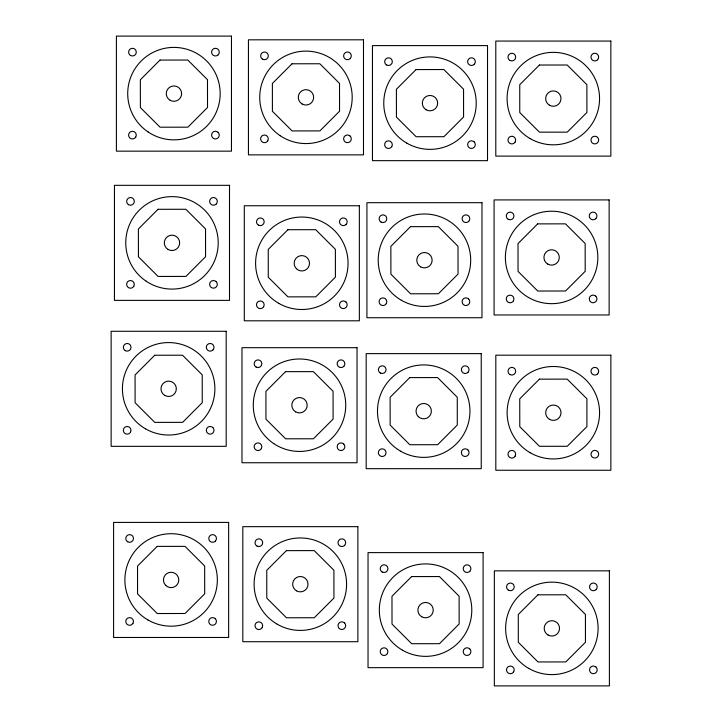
<?xml version="1.0" encoding="UTF-8"?>
<svg xmlns="http://www.w3.org/2000/svg" width="722" height="722" viewBox="0 0 722 722"><rect width="100%" height="100%" fill="white"/><g stroke="black" fill="none" stroke-linecap="round" stroke-linejoin="round"><path stroke-width="1.08" d="M135.772 137.036L135.158 137.83A3.836 3.836 0 0 1 129.734 137.83A3.836 3.836 0 0 1 129.734 132.406L130.529 131.792A3.836 3.836 0 0 1 135.772 137.036M133.814 286.264L133.2 287.058A3.836 3.836 0 0 1 127.776 287.058A3.836 3.836 0 0 1 127.776 281.634L128.57 281.029A3.836 3.836 0 0 1 133.814 286.264M267.79 140.754L267.185 141.548A3.836 3.836 0 0 1 261.761 141.548A3.836 3.836 0 0 1 261.761 136.124L262.555 135.51A3.836 3.836 0 0 1 267.79 140.754M130.492 432.207L129.879 433.01A3.836 3.836 0 0 1 124.464 433.01A3.836 3.836 0 0 1 124.464 427.586L125.258 426.973A3.836 3.836 0 0 1 130.492 432.207M263.665 306.688L263.052 307.482A3.836 3.836 0 0 1 257.628 307.482A3.836 3.836 0 0 1 257.628 302.058L258.422 301.453A3.836 3.836 0 0 1 263.665 306.688M391.82 146.539L391.216 147.333A3.836 3.836 0 0 1 385.792 147.333A3.836 3.836 0 0 1 385.792 141.909L386.586 141.304A3.836 3.836 0 0 1 391.82 146.539M261.337 448.624L260.732 449.418A3.836 3.836 0 0 1 255.308 449.418A3.836 3.836 0 0 1 255.308 443.994L256.102 443.389A3.836 3.836 0 0 1 261.337 448.624M132.947 623.357L132.334 624.151A3.836 3.836 0 0 1 126.91 624.151A3.836 3.836 0 0 1 126.91 618.727L127.704 618.113A3.836 3.836 0 0 1 132.947 623.357M386.279 303.619L385.674 304.413A3.836 3.836 0 0 1 380.25 304.413A3.836 3.836 0 0 1 380.25 298.989L381.045 298.376A3.836 3.836 0 0 1 386.279 303.619M515.156 141.999L514.542 142.794A3.836 3.836 0 0 1 509.118 142.794A3.836 3.836 0 0 1 509.118 137.37L509.912 136.756A3.836 3.836 0 0 1 515.156 141.999M385.539 454.562L384.934 455.356A3.836 3.836 0 0 1 379.51 455.356A3.836 3.836 0 0 1 379.51 449.932L380.304 449.319A3.836 3.836 0 0 1 385.539 454.562M262.176 627.598L261.572 628.393A3.836 3.836 0 0 1 256.148 628.393A3.836 3.836 0 0 1 256.148 622.969L256.942 622.355A3.836 3.836 0 0 1 262.176 627.598M513.432 300.848L512.828 301.643A3.836 3.836 0 0 1 507.404 301.643A3.836 3.836 0 0 1 507.404 296.219L508.198 295.614A3.836 3.836 0 0 1 513.432 300.848M515.165 456.123L514.56 456.918A3.836 3.836 0 0 1 509.136 456.918A3.836 3.836 0 0 1 509.136 451.494L509.931 450.889A3.836 3.836 0 0 1 515.165 456.123M387.398 653.545L386.784 654.34A3.836 3.836 0 0 1 381.36 654.34A3.836 3.836 0 0 1 381.36 648.916L382.155 648.302A3.836 3.836 0 0 1 387.398 653.545M513.703 671.785L513.098 672.579A3.836 3.836 0 0 1 507.674 672.579A3.836 3.836 0 0 1 507.674 667.155L508.468 666.541A3.836 3.836 0 0 1 513.703 671.785M160.004 60.07L140.357 79.754L140.384 107.569L160.067 127.207L187.882 127.18L207.521 107.497L207.494 79.691L187.81 60.043L160.004 60.07M292.022 63.789L272.375 83.472L272.411 111.278L292.094 130.926L319.9 130.899L339.548 111.215L339.52 83.4L319.837 63.762L292.022 63.789M158.046 209.299L138.398 228.982L138.425 256.797L158.109 276.445L185.924 276.418L205.571 256.725L205.535 228.919L185.852 209.272L158.046 209.299M416.053 69.574L396.405 89.266L396.432 117.072L416.116 136.72L443.931 136.693L463.578 117.009L463.551 89.194L443.868 69.547L416.053 69.574M154.725 355.242L135.077 374.935L135.104 402.741L154.788 422.388L182.603 422.361L202.25 402.677L202.223 374.862L182.531 355.215L154.725 355.242M287.888 229.722L268.25 249.406L268.277 277.221L287.961 296.868L315.767 296.841L335.414 277.149L335.387 249.343L315.704 229.695L287.888 229.722M539.388 65.034L519.741 84.718L519.768 112.533L539.451 132.171L567.266 132.144L586.905 112.461L586.878 84.654L567.194 65.007L539.388 65.034M410.511 226.654L390.864 246.337L390.891 274.143L410.583 293.791L438.389 293.764L458.037 274.08L458.01 246.265L438.326 226.627L410.511 226.654M285.569 371.659L265.922 391.342L265.949 419.157L285.632 438.805L313.447 438.777L333.095 419.094L333.068 391.279L313.375 371.631L285.569 371.659M157.179 546.392L137.532 566.075L137.559 593.881L157.243 613.529L185.058 613.501L204.696 593.818L204.669 566.003L184.985 546.355L157.179 546.392M537.664 223.883L518.017 243.576L518.044 271.382L537.737 291.029L565.543 291.002L585.19 271.319L585.163 243.504L565.479 223.856L537.664 223.883M409.771 377.597L390.124 397.28L390.151 425.096L409.834 444.734L437.649 444.707L457.297 425.023L457.27 397.217L437.586 377.57L409.771 377.597M286.408 550.633L266.761 570.317L266.788 598.123L286.472 617.77L314.287 617.743L333.934 598.06L333.907 570.245L314.214 550.606L286.408 550.633M539.397 379.158L519.75 398.842L519.777 426.657L539.469 446.304L567.275 446.277L586.923 426.585L586.896 398.779L567.212 379.131L539.397 379.158M411.621 576.58L391.983 596.264L392.01 624.079L411.693 643.717L439.499 643.69L459.147 624.007L459.12 596.201L439.436 576.553L411.621 576.58M537.935 594.82L518.288 614.503L518.315 642.309L537.998 661.957L565.813 661.93L585.461 642.246L585.434 614.431L565.741 594.793L537.935 594.82M218.243 54.746L217.466 55.386A3.836 3.836 0 0 1 211.627 52.607A3.836 3.836 0 0 1 216.609 48.482A3.836 3.836 0 0 1 218.243 54.746M350.26 58.464L349.493 59.105A3.836 3.836 0 0 1 343.645 56.325A3.836 3.836 0 0 1 348.636 52.201A3.836 3.836 0 0 1 350.26 58.464M216.284 203.974L215.508 204.615A3.836 3.836 0 0 1 209.669 201.844A3.836 3.836 0 0 1 214.651 197.72A3.836 3.836 0 0 1 216.284 203.974M474.291 64.258L473.524 64.89A3.836 3.836 0 0 1 467.675 62.119A3.836 3.836 0 0 1 472.657 57.995A3.836 3.836 0 0 1 474.291 64.258M346.136 224.398L345.36 225.038A3.836 3.836 0 0 1 339.52 222.259A3.836 3.836 0 0 1 344.502 218.143A3.836 3.836 0 0 1 346.136 224.398M212.963 349.926L212.187 350.558A3.836 3.836 0 0 1 206.348 347.787A3.836 3.836 0 0 1 211.329 343.663A3.836 3.836 0 0 1 212.963 349.926M597.626 59.709L596.85 60.35A3.836 3.836 0 0 1 591.011 57.57A3.836 3.836 0 0 1 595.993 53.446A3.836 3.836 0 0 1 597.626 59.709M468.749 221.329L467.982 221.97A3.836 3.836 0 0 1 462.134 219.19A3.836 3.836 0 0 1 467.125 215.066A3.836 3.836 0 0 1 468.749 221.329M343.807 366.343L343.031 366.975A3.836 3.836 0 0 1 337.192 364.204A3.836 3.836 0 0 1 342.174 360.079A3.836 3.836 0 0 1 343.807 366.343M595.903 218.567L595.136 219.199A3.836 3.836 0 0 1 589.287 216.429A3.836 3.836 0 0 1 594.278 212.304A3.836 3.836 0 0 1 595.903 218.567M215.418 541.067L214.642 541.699A3.836 3.836 0 0 1 208.802 538.928A3.836 3.836 0 0 1 213.784 534.803A3.836 3.836 0 0 1 215.418 541.067M468.009 372.272L467.242 372.913A3.836 3.836 0 0 1 461.394 370.133A3.836 3.836 0 0 1 466.385 366.018A3.836 3.836 0 0 1 468.009 372.272M344.647 545.309L343.88 545.949A3.836 3.836 0 0 1 338.031 543.17A3.836 3.836 0 0 1 343.013 539.045A3.836 3.836 0 0 1 344.647 545.309M597.635 373.834L596.868 374.474A3.836 3.836 0 0 1 591.02 371.704A3.836 3.836 0 0 1 596.011 367.579A3.836 3.836 0 0 1 597.635 373.834M469.86 571.255L469.092 571.896A3.836 3.836 0 0 1 463.244 569.116A3.836 3.836 0 0 1 468.235 565.001A3.836 3.836 0 0 1 469.86 571.255M596.173 589.495L595.397 590.136A3.836 3.836 0 0 1 589.558 587.356A3.836 3.836 0 0 1 594.54 583.232A3.836 3.836 0 0 1 596.173 589.495M231.464 36.1L116.413 36.1L116.413 151.151L231.464 151.151L231.464 36.1M363.491 39.818L248.44 39.818L248.44 154.869L363.491 154.869L363.491 39.818M610.848 41.064L495.797 41.064L495.797 156.114L610.848 156.114L610.848 41.064M487.521 45.603L372.462 45.603L372.462 160.663L487.521 160.663L487.521 45.603M229.506 185.328L114.455 185.328L114.455 300.379L229.506 300.379L229.506 185.328M609.133 199.922L494.083 199.922L494.083 314.972L609.133 314.972L609.133 199.922M481.98 202.683L366.929 202.683L366.929 317.734L481.98 317.734L481.98 202.683M359.357 205.752L244.307 205.752L244.307 320.803L359.357 320.803L359.357 205.752M226.185 331.281L111.134 331.281L111.134 446.331L226.185 446.331L226.185 331.281M357.029 347.688L241.978 347.688L241.978 462.748L357.029 462.748L357.029 347.688M481.24 353.627L366.18 353.627L366.18 468.677L481.24 468.677L481.24 353.627M610.866 355.188L495.815 355.188L495.815 470.248L610.866 470.248L610.866 355.188M228.639 522.421L113.589 522.421L113.589 637.472L228.639 637.472L228.639 522.421M357.877 526.663L242.818 526.663L242.818 641.714L357.877 641.714L357.877 526.663M483.09 552.61L368.039 552.61L368.039 667.66L483.09 667.66L483.09 552.61M609.395 570.849L494.344 570.849L494.344 685.9L609.395 685.9L609.395 570.849M509.94 60.449L509.145 59.836A3.836 3.836 0 0 1 509.145 54.412A3.836 3.836 0 0 1 514.569 54.412L515.183 55.206A3.836 3.836 0 0 1 509.94 60.449M597.5 137.342L596.706 136.729A3.836 3.836 0 0 0 591.462 141.972L592.076 142.766A3.836 3.836 0 0 0 597.5 142.766A3.836 3.836 0 0 0 597.5 137.342M386.613 64.989L385.819 64.384A3.836 3.836 0 0 1 385.819 58.96A3.836 3.836 0 0 1 391.243 58.96L391.847 59.755A3.836 3.836 0 0 1 386.613 64.989M474.164 141.882L473.37 141.277A3.836 3.836 0 0 0 468.136 146.512L468.74 147.306A3.836 3.836 0 0 0 474.164 147.306A3.836 3.836 0 0 0 474.164 141.882M508.225 219.298L507.431 218.694A3.836 3.836 0 0 1 507.431 213.27A3.836 3.836 0 0 1 512.855 213.27L513.459 214.064A3.836 3.836 0 0 1 508.225 219.298M595.776 296.191L594.982 295.587A3.836 3.836 0 0 0 589.748 300.821L590.352 301.615A3.836 3.836 0 0 0 595.776 301.615A3.836 3.836 0 0 0 595.776 296.191M262.582 59.204L261.788 58.59A3.836 3.836 0 0 1 261.788 53.166A3.836 3.836 0 0 1 267.212 53.166L267.826 53.96A3.836 3.836 0 0 1 262.582 59.204M350.143 136.097L349.349 135.483A3.836 3.836 0 0 0 344.105 140.727L344.719 141.521A3.836 3.836 0 0 0 350.143 141.521A3.836 3.836 0 0 0 350.143 136.097M381.072 222.069L380.277 221.455A3.836 3.836 0 0 1 380.277 216.031A3.836 3.836 0 0 1 385.701 216.031L386.306 216.826A3.836 3.836 0 0 1 381.072 222.069M468.623 298.962L467.829 298.348A3.836 3.836 0 0 0 462.594 303.592L463.199 304.386A3.836 3.836 0 0 0 468.623 304.386A3.836 3.836 0 0 0 468.623 298.962M130.556 55.486L129.761 54.872A3.836 3.836 0 0 1 129.761 49.448A3.836 3.836 0 0 1 135.185 49.448L135.799 50.242A3.836 3.836 0 0 1 130.556 55.486M218.116 132.379L217.322 131.765A3.836 3.836 0 0 0 212.078 137.009L212.692 137.803A3.836 3.836 0 0 0 218.116 137.803A3.836 3.836 0 0 0 218.116 132.379M509.958 374.574L509.163 373.969A3.836 3.836 0 0 1 509.163 368.545A3.836 3.836 0 0 1 514.587 368.545L515.192 369.339A3.836 3.836 0 0 1 509.958 374.574M597.509 451.467L596.715 450.862A3.836 3.836 0 0 0 591.48 456.096L592.085 456.891A3.836 3.836 0 0 0 597.509 456.891A3.836 3.836 0 0 0 597.509 451.467M258.449 225.138L257.655 224.533A3.836 3.836 0 0 1 257.655 219.109A3.836 3.836 0 0 1 263.079 219.109L263.692 219.903A3.836 3.836 0 0 1 258.449 225.138M346.009 302.031L345.215 301.426A3.836 3.836 0 0 0 339.972 306.66L340.585 307.455A3.836 3.836 0 0 0 346.009 307.455A3.836 3.836 0 0 0 346.009 302.031M380.332 373.012L379.537 372.399A3.836 3.836 0 0 1 379.537 366.975A3.836 3.836 0 0 1 384.961 366.975L385.566 367.769A3.836 3.836 0 0 1 380.332 373.012M467.883 449.905L467.089 449.292A3.836 3.836 0 0 0 461.854 454.535L462.459 455.329A3.836 3.836 0 0 0 467.883 455.329A3.836 3.836 0 0 0 467.883 449.905M128.597 204.714L127.803 204.109A3.836 3.836 0 0 1 127.803 198.685A3.836 3.836 0 0 1 133.227 198.685L133.841 199.48A3.836 3.836 0 0 1 128.597 204.714M216.158 281.607L215.364 281.002A3.836 3.836 0 0 0 210.12 286.237L210.734 287.031A3.836 3.836 0 0 0 216.158 287.031A3.836 3.836 0 0 0 216.158 281.607M256.13 367.074L255.335 366.469A3.836 3.836 0 0 1 255.335 361.045A3.836 3.836 0 0 1 260.759 361.045L261.364 361.839A3.836 3.836 0 0 1 256.13 367.074M343.681 443.967L342.887 443.362A3.836 3.836 0 0 0 337.652 448.597L338.257 449.391A3.836 3.836 0 0 0 343.681 449.391A3.836 3.836 0 0 0 343.681 443.967M508.496 590.235L507.701 589.621A3.836 3.836 0 0 1 507.701 584.197A3.836 3.836 0 0 1 513.125 584.197L513.73 584.991A3.836 3.836 0 0 1 508.496 590.235M596.047 667.128L595.253 666.514A3.836 3.836 0 0 0 590.018 671.758L590.623 672.552A3.836 3.836 0 0 0 596.047 672.552A3.836 3.836 0 0 0 596.047 667.128M125.285 350.657L124.491 350.053A3.836 3.836 0 0 1 124.491 344.629A3.836 3.836 0 0 1 129.915 344.629L130.52 345.423A3.836 3.836 0 0 1 125.285 350.657M212.837 427.55L212.042 426.946A3.836 3.836 0 0 0 206.808 432.18L207.413 432.974A3.836 3.836 0 0 0 212.837 432.974A3.836 3.836 0 0 0 212.837 427.55M382.182 571.995L381.387 571.382A3.836 3.836 0 0 1 381.387 565.958A3.836 3.836 0 0 1 386.812 565.958L387.425 566.752A3.836 3.836 0 0 1 382.182 571.995M469.742 648.888L468.948 648.275A3.836 3.836 0 0 0 463.704 653.518L464.318 654.312A3.836 3.836 0 0 0 469.742 654.312A3.836 3.836 0 0 0 469.742 648.888M256.969 546.049L256.175 545.435A3.836 3.836 0 0 1 256.175 540.011A3.836 3.836 0 0 1 261.599 540.011L262.203 540.805A3.836 3.836 0 0 1 256.969 546.049M344.52 622.942L343.726 622.328A3.836 3.836 0 0 0 338.492 627.571L339.096 628.366A3.836 3.836 0 0 0 344.52 628.366A3.836 3.836 0 0 0 344.52 622.942M127.731 541.807L126.937 541.193A3.836 3.836 0 0 1 126.937 535.769A3.836 3.836 0 0 1 132.361 535.769L132.974 536.563A3.836 3.836 0 0 1 127.731 541.807M215.291 618.7L214.497 618.086A3.836 3.836 0 0 0 209.254 623.33L209.867 624.124A3.836 3.836 0 0 0 215.291 624.124A3.836 3.836 0 0 0 215.291 618.7M548.034 635.017A7.671 7.671 0 0 0 559.541 628.375A7.671 7.671 0 0 0 548.034 621.732A7.671 7.671 0 0 0 548.034 635.017M528.757 668.41A46.226 46.226 0 0 0 598.096 628.375A46.226 46.226 0 0 0 528.757 588.34A46.226 46.226 0 0 0 528.757 668.41M296.408 268.701A7.671 7.671 0 0 0 309.242 265.263A7.671 7.671 0 0 0 299.847 255.868A7.671 7.671 0 0 0 296.408 268.701M278.719 303.312A46.226 46.226 0 0 0 348.058 263.277A46.226 46.226 0 0 0 278.719 223.242A46.226 46.226 0 0 0 278.719 303.312M420.619 266.851A7.671 7.671 0 0 0 432.126 260.209A7.671 7.671 0 0 0 420.619 253.566A7.671 7.671 0 0 0 420.619 266.851M401.342 300.244A46.226 46.226 0 0 0 470.681 260.209A46.226 46.226 0 0 0 401.342 220.174A46.226 46.226 0 0 0 401.342 300.244M426.16 109.78A7.671 7.671 0 0 0 437.658 103.138A7.671 7.671 0 0 0 426.16 96.495A7.671 7.671 0 0 0 426.16 109.78M406.874 143.164A46.226 46.226 0 0 0 476.222 103.138A46.226 46.226 0 0 0 406.874 63.103A46.226 46.226 0 0 0 406.874 143.164M421.729 616.778A7.671 7.671 0 0 0 433.236 610.135A7.671 7.671 0 0 0 421.729 603.493A7.671 7.671 0 0 0 421.729 616.778M402.452 650.17A46.226 46.226 0 0 0 471.791 610.135A46.226 46.226 0 0 0 402.452 570.1A46.226 46.226 0 0 0 402.452 650.17M296.507 590.831A7.671 7.671 0 0 0 308.014 584.188A7.671 7.671 0 0 0 296.507 577.546A7.671 7.671 0 0 0 296.507 590.831M277.23 624.223A46.226 46.226 0 0 0 346.578 584.188A46.226 46.226 0 0 0 277.23 544.153A46.226 46.226 0 0 0 277.23 624.223M164.824 395.448A7.671 7.671 0 0 0 176.33 388.806A7.671 7.671 0 0 0 164.824 382.164A7.671 7.671 0 0 0 164.824 395.448M145.546 428.841A46.226 46.226 0 0 0 214.885 388.806A46.226 46.226 0 0 0 145.546 348.771A46.226 46.226 0 0 0 145.546 428.841M295.668 411.865A7.671 7.671 0 0 0 307.175 405.222A7.671 7.671 0 0 0 295.668 398.58A7.671 7.671 0 0 0 295.668 411.865M273.719 443.579A46.226 46.226 0 0 0 345.621 408.372A46.226 46.226 0 0 0 279.179 363.698A46.226 46.226 0 0 0 273.719 443.579M418.291 416.576A7.671 7.671 0 0 0 431.115 413.137A7.671 7.671 0 0 0 421.729 403.742A7.671 7.671 0 0 0 418.291 416.576M400.602 451.187A46.226 46.226 0 0 0 469.941 411.152A46.226 46.226 0 0 0 400.602 371.117A46.226 46.226 0 0 0 400.602 451.187M165.69 585.371A7.671 7.671 0 0 0 178.524 581.932A7.671 7.671 0 0 0 169.129 572.537A7.671 7.671 0 0 0 165.69 585.371M148.001 619.981A46.226 46.226 0 0 0 217.34 579.947A46.226 46.226 0 0 0 148.001 539.912A46.226 46.226 0 0 0 148.001 619.981M549.505 419.356A7.671 7.671 0 0 0 561.012 412.713A7.671 7.671 0 0 0 549.505 406.071A7.671 7.671 0 0 0 549.505 419.356M530.228 452.748A46.226 46.226 0 0 0 599.567 412.713A46.226 46.226 0 0 0 530.228 372.687A46.226 46.226 0 0 0 530.228 452.748M168.145 249.496A7.671 7.671 0 0 0 179.652 242.854A7.671 7.671 0 0 0 168.145 236.211A7.671 7.671 0 0 0 168.145 249.496M146.187 281.219A46.226 46.226 0 0 0 218.098 246.012A46.226 46.226 0 0 0 151.656 201.339A46.226 46.226 0 0 0 146.187 281.219M547.772 264.09A7.671 7.671 0 0 0 559.279 257.447A7.671 7.671 0 0 0 547.772 250.805A7.671 7.671 0 0 0 547.772 264.09M528.495 297.473A46.226 46.226 0 0 0 597.834 257.447A46.226 46.226 0 0 0 528.495 217.412A46.226 46.226 0 0 0 528.495 297.473M170.103 100.268A7.671 7.671 0 0 0 181.61 93.625A7.671 7.671 0 0 0 170.103 86.983A7.671 7.671 0 0 0 170.103 100.268M148.145 131.991A46.226 46.226 0 0 0 220.057 96.784A46.226 46.226 0 0 0 153.615 52.11A46.226 46.226 0 0 0 148.145 131.991M302.13 103.986A7.671 7.671 0 0 0 313.637 97.344A7.671 7.671 0 0 0 302.13 90.701A7.671 7.671 0 0 0 302.13 103.986M280.172 135.709A46.226 46.226 0 0 0 352.083 100.493A46.226 46.226 0 0 0 285.632 55.829A46.226 46.226 0 0 0 280.172 135.709M549.487 105.231A7.671 7.671 0 0 0 560.994 98.589A7.671 7.671 0 0 0 549.487 91.947A7.671 7.671 0 0 0 549.487 105.231M530.21 138.624A46.226 46.226 0 0 0 599.549 98.589A46.226 46.226 0 0 0 530.21 58.554A46.226 46.226 0 0 0 530.21 138.624"/></g></svg>
